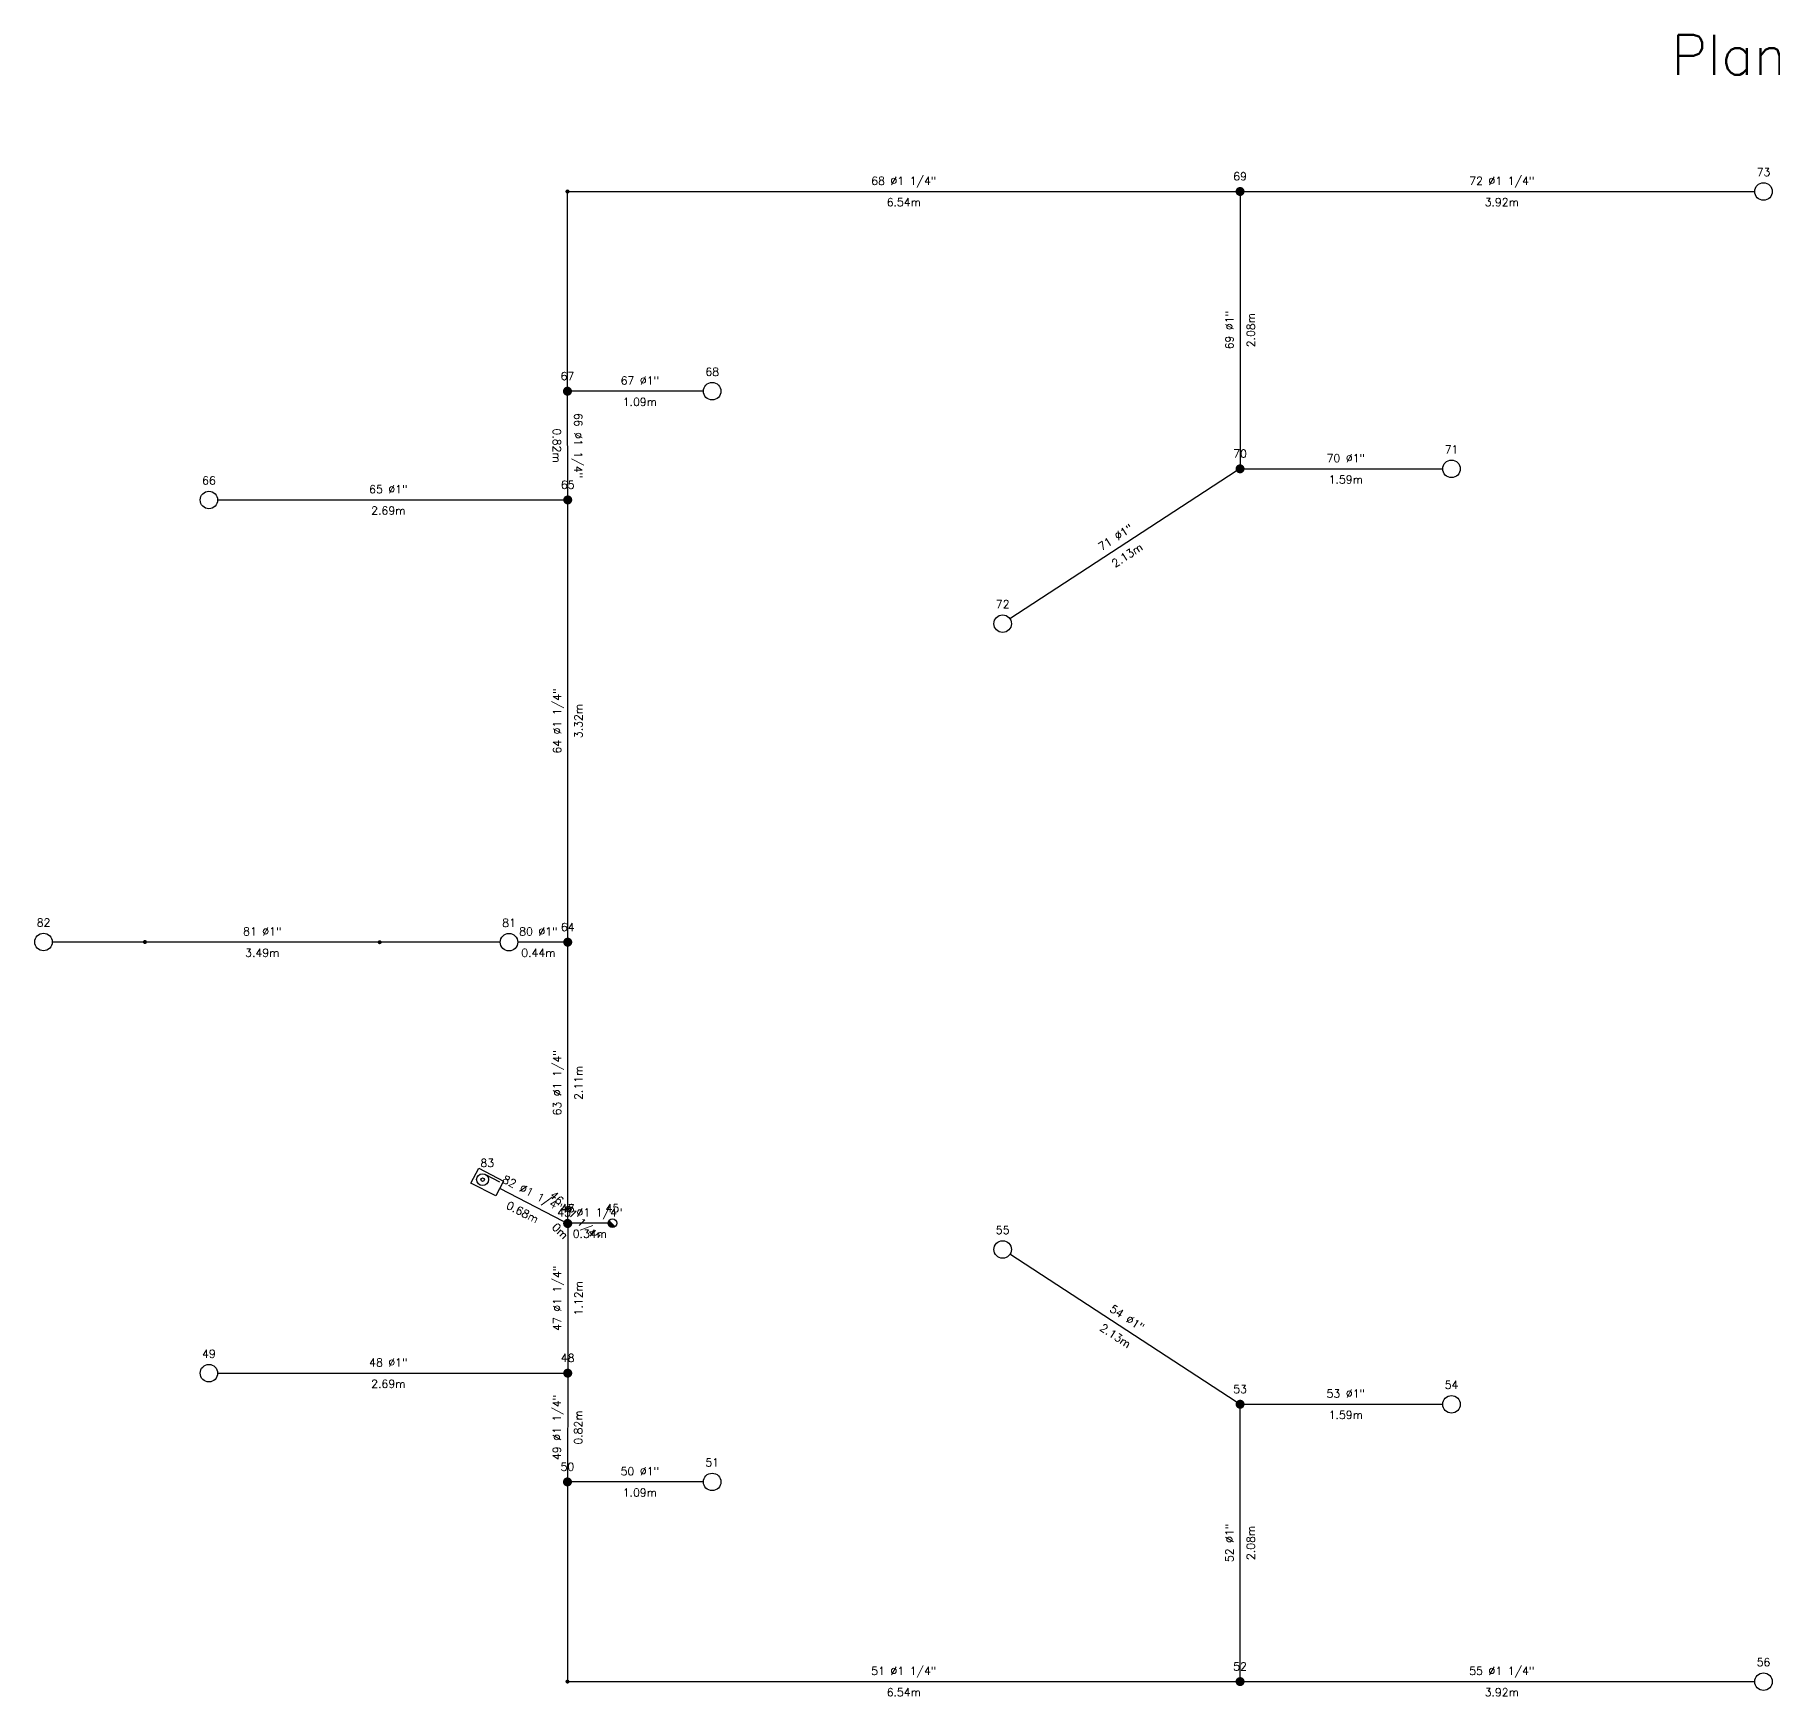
# Model space of a CAD drawing. Extents: x -4.3 to 30.7, y -1.3 to 87.7.
# Drawn here: x 3.34 to 16.36, y 29.79 to 42.25 of the extents above; entities that cross this region are included whole.
import ezdxf
from ezdxf.enums import TextEntityAlignment as Align

# ---------------------------------------------------------------- set-up
doc = ezdxf.new("R2010")
doc.units = 0
doc.header["$LTSCALE"] = 0.5
doc.layers.get('0').update_dxf_attribs({"linetype": 'CONTINUOUS'})
for name, color, linetype in [('TEXTO_NUDOS', 7, 'CONTINUOUS'), ('TEXTO_RAMAS', 7, 'CONTINUOUS'), ('UNIFILAR', 7, 'CONTINUOUS')]:
    doc.layers.add(name, color=color, linetype=linetype)
doc.styles.add('ROMANS', font='Romans', dxfattribs={"height": 2.5})

# ---------------------------------------------------------------- blocks, each defined once
blk = doc.blocks.new('CONEXION_PLANTAS_IPCI')
at = {"color": 0, "linetype": 'CONTINUOUS'}
blk.add_circle((-0.004736, -0.005671), 1.5, dxfattribs=at)
for points in [[(-1.499779, 0.11617), (-1.504474, -0.033694), (0.363297, -1.459821), (0.216286, -1.489298)], [(-1.480147, 0.264817), (-1.499779, 0.11617), (0.506632, -1.415814), (0.363297, -1.459821)], [(-1.445772, 0.410761), (-1.480147, 0.264817), (0.644856, -1.357718), (0.506632, -1.415814)], [(-1.396999, 0.552544), (-1.445772, 0.410761), (0.77659, -1.286112), (0.644856, -1.357718)], [(-1.334315, 0.688749), (-1.396999, 0.552544), (0.900518, -1.201713), (0.77659, -1.286112)], [(-1.258346, 0.818016), (-1.334315, 0.688749), (1.0154, -1.105363), (0.900518, -1.201713)], [(-1.169852, 0.939054), (-1.258346, 0.818016), (1.047775, -1.074419), (1.0154, -1.105363)], [(-1.069716, 1.050651), (-1.169852, 0.939054), (-0.004736, -0.005671), (1.047775, -1.074419)], [(-1.504474, -0.033694), (-1.494184, -0.183278), (0.216286, -1.489298), (0.067066, -1.503952)], [(-1.494184, -0.183278), (-1.469012, -0.331087), (0.067066, -1.503952), (-0.082871, -1.503635)], [(-1.469012, -0.331087), (-1.429209, -0.475645), (-0.082871, -1.503635), (-0.232027, -1.488351)], [(-1.429209, -0.475645), (-1.375174, -0.615507), (-0.232027, -1.488351), (-0.378913, -1.458252)], [(-1.375174, -0.615507), (-1.307445, -0.749276), (-0.378913, -1.458252), (-0.52206, -1.41364)], [(-1.307445, -0.749276), (-1.226701, -0.875615), (-0.52206, -1.41364), (-0.660037, -1.35496)], [(-1.226701, -0.875615), (-1.133746, -0.993262), (-0.660037, -1.35496), (-0.791468, -1.282798)], [(-1.133746, -0.993262), (-1.029511, -1.101041), (-0.791468, -1.282798), (-0.915037, -1.197876)]]:
    blk.add_solid(points, dxfattribs=at)
blk = doc.blocks.new('BOCA_INCENDIOS_IPCI')
at = {"color": 0, "linetype": 'CONTINUOUS'}
for p, q in [((-2, 1.2), (2, 1.2)), ((-2, -1.2), (-2, 1.2)), ((-0.75, 0.85), (1.535532, 0.85)), ((2, 1.2), (2, -1.2)), ((2, -1.2), (-2, -1.2))]:
    blk.add_line(p, q, dxfattribs=at)
for radius in [0.85, 0.25]:
    blk.add_circle((-0.75, 0), radius, dxfattribs=at)
blk = doc.blocks.new('NUDO_PASO_IPCI')
at = {"color": 0, "linetype": 'CONTINUOUS'}
for points in [[(-0.742494, 0.10584), (-0.749351, 0.031185), (-0.748721, -0.043781), (-0.749351, 0.031185)], [(-0.728219, 0.179437), (-0.742494, 0.10584), (-0.74061, -0.118309), (-0.748721, -0.043781)], [(-0.706667, 0.251241), (-0.728219, 0.179437), (-0.725099, -0.191656), (-0.74061, -0.118309)], [(-0.678054, 0.320535), (-0.706667, 0.251241), (-0.702343, -0.263087), (-0.725099, -0.191656)], [(-0.642667, 0.386626), (-0.678054, 0.320535), (-0.672569, -0.33189), (-0.702343, -0.263087)], [(-0.600858, 0.448854), (-0.642667, 0.386626), (-0.636075, -0.397377), (-0.672569, -0.33189)], [(-0.553045, 0.506597), (-0.600858, 0.448854), (-0.593226, -0.458893), (-0.636075, -0.397377)], [(-0.499707, 0.559279), (-0.553045, 0.506597), (-0.544449, -0.515825), (-0.593226, -0.458893)], [(-0.441376, 0.606372), (-0.499707, 0.559279), (-0.490233, -0.567602), (-0.544449, -0.515825)], [(-0.378635, 0.647407), (-0.441376, 0.606372), (-0.431118, -0.613708), (-0.490233, -0.567602)], [(-0.31211, 0.681973), (-0.378635, 0.647407), (-0.367696, -0.653682), (-0.431118, -0.613708)], [(-0.242467, 0.709725), (-0.31211, 0.681973), (-0.300599, -0.687124), (-0.367696, -0.653682)], [(-0.170402, 0.730386), (-0.242467, 0.709725), (-0.2305, -0.713702), (-0.300599, -0.687124)], [(-0.096633, 0.743749), (-0.170402, 0.730386), (-0.158097, -0.733148), (-0.2305, -0.713702)], [(-0.0219, 0.74968), (-0.096633, 0.743749), (-0.084114, -0.745268), (-0.158097, -0.733148)], [(0.053053, 0.748121), (-0.0219, 0.74968), (-0.009291, -0.749942), (-0.084114, -0.745268)], [(0.127475, 0.739087), (0.053053, 0.748121), (0.065624, -0.747123), (-0.009291, -0.749942)], [(0.200624, 0.722669), (0.127475, 0.739087), (0.139884, -0.736839), (0.065624, -0.747123)], [(0.271768, 0.699029), (0.200624, 0.722669), (0.212747, -0.719193), (0.139884, -0.736839)], [(0.340197, 0.668406), (0.271768, 0.699029), (0.283483, -0.694361), (0.212747, -0.719193)], [(0.405227, 0.631103), (0.340197, 0.668406), (0.351388, -0.662591), (0.283483, -0.694361)], [(0.466207, 0.587495), (0.405227, 0.631103), (0.415781, -0.624201), (0.351388, -0.662591)], [(0.52253, 0.538017), (0.466207, 0.587495), (0.47602, -0.579573), (0.415781, -0.624201)], [(0.573632, 0.483163), (0.52253, 0.538017), (0.531502, -0.529155), (0.47602, -0.579573)], [(0.619002, 0.423482), (0.573632, 0.483163), (0.581674, -0.47345), (0.531502, -0.529155)], [(0.658187, 0.359569), (0.619002, 0.423482), (0.626035, -0.413014), (0.581674, -0.47345)], [(0.690796, 0.292064), (0.658187, 0.359569), (0.66414, -0.348452), (0.626035, -0.413014)], [(0.716502, 0.22164), (0.690796, 0.292064), (0.695609, -0.280407), (0.66414, -0.348452)], [(0.73505, 0.149002), (0.716502, 0.22164), (0.720128, -0.209562), (0.695609, -0.280407)], [(0.746253, 0.074875), (0.73505, 0.149002), (0.737451, -0.136622), (0.720128, -0.209562)], [(0.75, 0), (0.746253, 0.074875), (0.747407, -0.062317), (0.737451, -0.136622)]]:
    blk.add_solid(points, dxfattribs=at)
blk = doc.blocks.new('ROCIADOR_AUTOMATICO_IPCI')
at = {"color": 0, "linetype": 'CONTINUOUS'}
blk.add_circle((-0.004736, -0.005671), 1.5, dxfattribs=at)
blk = doc.blocks.new('NUDO_DERIVACION_IPCI')
at = {"color": 0, "linetype": 'CONTINUOUS'}
for points in [[(-0.742494, 0.10584), (-0.749351, 0.031185), (-0.748721, -0.043781), (-0.749351, 0.031185)], [(-0.728219, 0.179437), (-0.742494, 0.10584), (-0.74061, -0.118309), (-0.748721, -0.043781)], [(-0.706667, 0.251241), (-0.728219, 0.179437), (-0.725099, -0.191656), (-0.74061, -0.118309)], [(-0.678054, 0.320535), (-0.706667, 0.251241), (-0.702343, -0.263087), (-0.725099, -0.191656)], [(-0.642667, 0.386626), (-0.678054, 0.320535), (-0.672569, -0.33189), (-0.702343, -0.263087)], [(-0.600858, 0.448854), (-0.642667, 0.386626), (-0.636075, -0.397377), (-0.672569, -0.33189)], [(-0.553045, 0.506597), (-0.600858, 0.448854), (-0.593226, -0.458893), (-0.636075, -0.397377)], [(-0.499707, 0.559279), (-0.553045, 0.506597), (-0.544449, -0.515825), (-0.593226, -0.458893)], [(-0.441376, 0.606372), (-0.499707, 0.559279), (-0.490233, -0.567602), (-0.544449, -0.515825)], [(-0.378635, 0.647407), (-0.441376, 0.606372), (-0.431118, -0.613708), (-0.490233, -0.567602)], [(-0.31211, 0.681973), (-0.378635, 0.647407), (-0.367696, -0.653682), (-0.431118, -0.613708)], [(-0.242467, 0.709725), (-0.31211, 0.681973), (-0.300599, -0.687124), (-0.367696, -0.653682)], [(-0.170402, 0.730386), (-0.242467, 0.709725), (-0.2305, -0.713702), (-0.300599, -0.687124)], [(-0.096633, 0.743749), (-0.170402, 0.730386), (-0.158097, -0.733148), (-0.2305, -0.713702)], [(-0.0219, 0.74968), (-0.096633, 0.743749), (-0.084114, -0.745268), (-0.158097, -0.733148)], [(0.053053, 0.748121), (-0.0219, 0.74968), (-0.009291, -0.749942), (-0.084114, -0.745268)], [(0.127475, 0.739087), (0.053053, 0.748121), (0.065624, -0.747123), (-0.009291, -0.749942)], [(0.200624, 0.722669), (0.127475, 0.739087), (0.139884, -0.736839), (0.065624, -0.747123)], [(0.271768, 0.699029), (0.200624, 0.722669), (0.212747, -0.719193), (0.139884, -0.736839)], [(0.340197, 0.668406), (0.271768, 0.699029), (0.283483, -0.694361), (0.212747, -0.719193)], [(0.405227, 0.631103), (0.340197, 0.668406), (0.351388, -0.662591), (0.283483, -0.694361)], [(0.466207, 0.587495), (0.405227, 0.631103), (0.415781, -0.624201), (0.351388, -0.662591)], [(0.52253, 0.538017), (0.466207, 0.587495), (0.47602, -0.579573), (0.415781, -0.624201)], [(0.573632, 0.483163), (0.52253, 0.538017), (0.531502, -0.529155), (0.47602, -0.579573)], [(0.619002, 0.423482), (0.573632, 0.483163), (0.581674, -0.47345), (0.531502, -0.529155)], [(0.658187, 0.359569), (0.619002, 0.423482), (0.626035, -0.413014), (0.581674, -0.47345)], [(0.690796, 0.292064), (0.658187, 0.359569), (0.66414, -0.348452), (0.626035, -0.413014)], [(0.716502, 0.22164), (0.690796, 0.292064), (0.695609, -0.280407), (0.66414, -0.348452)], [(0.73505, 0.149002), (0.716502, 0.22164), (0.720128, -0.209562), (0.695609, -0.280407)], [(0.746253, 0.074875), (0.73505, 0.149002), (0.737451, -0.136622), (0.720128, -0.209562)], [(0.75, 0), (0.746253, 0.074875), (0.747407, -0.062317), (0.737451, -0.136622)]]:
    blk.add_solid(points, dxfattribs=at)

msp = doc.modelspace()

# ---------------------------------------------------------------- linework, layer by layer
at = {"layer": 'UNIFILAR', "color": 94, "linetype": 'CONTINUOUS'}
for p, q in [((7.329658, 39.608996, 2.5), (7.329658, 41.058043, 2.5)), ((7.344658, 41.073043, 2.5), (12.338535, 41.073043, 2.5)), ((12.372285, 41.039293, 2.5), (12.372285, 39.026793, 2.5)), ((12.406035, 41.073043, 2.5), (16.230664, 41.073043, 2.5)), ((7.33155, 38.793652, 2.5), (7.32974, 39.541496, 2.5)), ((8.349101, 39.575246, 2.5), (7.363408, 39.575246, 2.5)), ((12.344017, 38.974605, 2.5), (10.64725, 37.867821, 2.5)), ((12.406035, 38.993043, 2.5), (13.891806, 38.993043, 2.5)), ((4.707447, 38.759896, 2.5), (7.297882, 38.759902, 2.5)), ((7.331632, 35.47681, 2.5), (7.331632, 38.726152, 2.5)), ((4.146744, 35.444366, 1.38), (3.467395, 35.444366, 1.38)), ((5.906743, 35.443071, 2.5), (4.176744, 35.444355, 1.38)), ((6.826118, 35.44306, 2.5), (5.936743, 35.44306, 2.5)), ((7.297882, 35.44306, 2.5), (6.957368, 35.44306, 2.5)), ((7.331632, 33.36681, 2.5), (7.331632, 35.40931, 2.5)), ((7.300841, 33.349286, 1.5), (6.821615, 33.596067, 1.5)), ((7.32794, 33.336112), (7.330846, 33.333835, 1.5)), ((7.330846, 33.333835, 1.5), (7.331632, 33.33306, 2.5)), ((7.331632, 33.29931, 2.5), (7.331632, 32.244554, 2.5)), ((7.633851, 33.336112), (7.34294, 33.336112)), ((12.344017, 31.996102, 2.5), (10.64725, 33.102885, 2.5)), ((4.707447, 32.210811, 2.5), (7.297882, 32.210804, 2.5)), ((7.33155, 32.177054, 2.5), (7.32974, 31.429211, 2.5)), ((12.372285, 29.931413, 2.5), (12.372285, 31.943913, 2.5)), ((12.406035, 31.977663, 2.5), (13.891806, 31.977663, 2.5)), ((8.349101, 31.395461, 2.5), (7.363408, 31.395461, 2.5)), ((7.329658, 31.361711, 2.5), (7.329658, 29.912663, 2.5)), ((7.344658, 29.897663, 2.5), (12.338535, 29.897663, 2.5)), ((12.406035, 29.897663, 2.5), (16.230664, 29.897663, 2.5))]:
    msp.add_line(p, q, dxfattribs=at)

# ---------------------------------------------------------------- block references
for name, p, xscale, yscale in [('NUDO_PASO_IPCI', (7.329658, 41.073043, 2.5), 0.02, 0.02), ('NUDO_DERIVACION_IPCI', (12.372285, 41.073043, 2.5), 0.045, 0.045), ('ROCIADOR_AUTOMATICO_IPCI', (16.296289, 41.073043, 2.5), 0.04375, 0.04375), ('NUDO_DERIVACION_IPCI', (7.329658, 39.575246, 2.5), 0.045, 0.045), ('ROCIADOR_AUTOMATICO_IPCI', (8.414726, 39.575246, 2.5), 0.04375, 0.04375), ('NUDO_DERIVACION_IPCI', (12.372285, 38.993043, 2.5), 0.045, 0.045), ('ROCIADOR_AUTOMATICO_IPCI', (13.957431, 38.993043, 2.5), 0.04375, 0.04375), ('ROCIADOR_AUTOMATICO_IPCI', (4.641822, 38.759896, 2.5), 0.04375, 0.04375), ('NUDO_DERIVACION_IPCI', (7.331632, 38.759902, 2.5), 0.045, 0.045), ('ROCIADOR_AUTOMATICO_IPCI', (10.592285, 37.831968, 2.5), 0.04375, 0.04375), ('ROCIADOR_AUTOMATICO_IPCI', (3.40177, 35.444366, 1.38), 0.04375, 0.04375), ('NUDO_PASO_IPCI', (4.161744, 35.444366, 1.38), 0.02, 0.02), ('NUDO_PASO_IPCI', (5.921743, 35.44306, 2.5), 0.02, 0.02), ('ROCIADOR_AUTOMATICO_IPCI', (6.891743, 35.44306, 2.5), 0.04375, 0.04375), ('NUDO_DERIVACION_IPCI', (7.331632, 35.44306, 2.5), 0.045, 0.045), ('NUDO_DERIVACION_IPCI', (7.330846, 33.333835, 1.5), 0.045, 0.045), ('NUDO_DERIVACION_IPCI', (7.331632, 33.33306, 2.5), 0.045, 0.045), ('NUDO_PASO_IPCI', (7.32794, 33.336112), 0.02, 0.02), ('CONEXION_PLANTAS_IPCI', (7.666851, 33.336112), 0.022, 0.022), ('ROCIADOR_AUTOMATICO_IPCI', (10.592285, 33.138739, 2.5), 0.04375, 0.04375), ('ROCIADOR_AUTOMATICO_IPCI', (4.641822, 32.210811, 2.5), 0.04375, 0.04375), ('NUDO_DERIVACION_IPCI', (7.331632, 32.210804, 2.5), 0.045, 0.045), ('NUDO_DERIVACION_IPCI', (12.372285, 31.977663, 2.5), 0.045, 0.045), ('ROCIADOR_AUTOMATICO_IPCI', (13.957431, 31.977663, 2.5), 0.04375, 0.04375), ('NUDO_DERIVACION_IPCI', (7.329658, 31.395461, 2.5), 0.045, 0.045), ('ROCIADOR_AUTOMATICO_IPCI', (8.414726, 31.395461, 2.5), 0.04375, 0.04375), ('ROCIADOR_AUTOMATICO_IPCI', (16.296289, 29.897663, 2.5), 0.04375, 0.04375), ('NUDO_PASO_IPCI', (7.329658, 29.897663, 2.5), 0.02, 0.02), ('NUDO_DERIVACION_IPCI', (12.372285, 29.897663, 2.5), 0.045, 0.045)]:
    msp.add_blockref(name, p, dxfattribs=dict(at, xscale=xscale, yscale=yscale))
at = {"layer": 'UNIFILAR', "color": 94, "linetype": 'CONTINUOUS', "xscale": 0.0525, "yscale": 0.0525, "rotation": 332.5}
msp.add_blockref('BOCA_INCENDIOS_IPCI', (6.728264, 33.644139, 1.5), dxfattribs=at)

# ---------------------------------------------------------------- texts
at = {"color": 7, "linetype": 'CONTINUOUS', "style": 'ROMANS'}
msp.add_text('Planta Cuarta', height=0.3, dxfattribs=at).set_placement((17, 42.248633), align=Align.TOP_CENTER)
at = {"layer": 'TEXTO_NUDOS', "color": 94, "linetype": 'CONTINUOUS', "style": 'ROMANS'}
for s, p in [('69', (12.372285, 41.156793, 2.5)), ('73', (16.296289, 41.188668, 2.5)), ('68', (8.414726, 39.690871, 2.5)), ('67', (7.329658, 39.658996, 2.5)), ('70', (12.372285, 39.076793, 2.5)), ('71', (13.957431, 39.108668, 2.5)), ('66', (4.641822, 38.875521, 2.5)), ('65', (7.331632, 38.843652, 2.5)), ('72', (10.592285, 37.947593, 2.5)), ('82', (3.40177, 35.559991, 1.38)), ('81', (6.891743, 35.558685, 2.5)), ('64', (7.331632, 35.52681, 2.5)), ('83', (6.728264, 33.757139, 1.5)), ('46', (7.330846, 33.417585, 1.5)), ('47', (7.331632, 33.41681, 2.5)), ('45', (7.666851, 33.419112)), ('55', (10.592285, 33.254364, 2.5)), ('49', (4.641822, 32.326436, 2.5)), ('48', (7.331632, 32.294554, 2.5)), ('53', (12.372285, 32.061413, 2.5)), ('54', (13.957431, 32.093288, 2.5)), ('50', (7.329658, 31.479211, 2.5)), ('51', (8.414726, 31.511086, 2.5)), ('52', (12.372285, 29.981413, 2.5)), ('56', (16.296289, 30.013288, 2.5))]:
    msp.add_text(s, height=0.06, dxfattribs=at).set_placement(p, align=Align.CENTER)
at = {"layer": 'TEXTO_RAMAS', "color": 94, "linetype": 'CONTINUOUS', "style": 'ROMANS'}
for s, p in [('68 Ø1 1/4"', (9.850972, 41.123043, 2.5)), ('67 Ø1"', (7.872192, 39.625246, 2.5)), ('70 Ø1"', (13.164858, 39.043043, 2.5)), ('80 Ø1"', (7.111688, 35.49306, 2.5)), ('45 Ø1 1/4"', (7.497395, 33.386112)), ('53 Ø1"', (13.164858, 32.027663, 2.5)), ('50 Ø1"', (7.872192, 31.445461, 2.5)), ('51 Ø1 1/4"', (9.850972, 29.947663, 2.5)), ('55 Ø1 1/4"', (14.334287, 29.947663, 2.5))]:
    msp.add_text(s, height=0.06, dxfattribs=at).set_placement(p, align=Align.CENTER)
for s, rotation, p in [('72 Ø1 1/4"', 360, (14.334287, 41.123043, 2.5)), ('69 Ø1"', 90, (12.322285, 40.033043, 2.5)), ('66 Ø1 1/4"', 270.138692, (7.380645, 39.167695, 2.5)), ('65 Ø1"', 0.000139, (5.986727, 38.809899, 2.5)), ('71 Ø1"', 33.11599, (11.454968, 38.454384, 2.5)), ('64 Ø1 1/4"', 90, (7.281632, 37.101481, 2.5)), ('81 Ø1"', 359.957481, (5.041781, 35.493713, 1.94)), ('63 Ø1 1/4"', 90, (7.281632, 34.38806, 2.5)), ('82 Ø1 1/4"', 332.753468, (7.052446, 33.533439, 1.5)), ('46 Ø1 1/4"', 315.419321, (7.366335, 33.36906, 2)), ('47 Ø1 1/4"', 90, (7.281632, 32.771932, 2.5)), ('54 Ø1"', 326.88401, (11.509601, 32.600079, 2.5)), ('48 Ø1"', 359.999861, (5.986727, 32.260808, 2.5)), ('49 Ø1 1/4"', 89.861308, (7.280645, 31.803254, 2.5)), ('52 Ø1"', 90, (12.322285, 30.937663, 2.5))]:
    msp.add_text(s, height=0.06, rotation=rotation, dxfattribs=at).set_placement(p, align=Align.CENTER)
for s, p in [('6.54m', (9.850972, 41.023043, 2.5)), ('1.09m', (7.872192, 39.525246, 2.5)), ('1.59m', (13.164858, 38.943043, 2.5)), ('0.44m', (7.111688, 35.39306, 2.5)), ('0.34m', (7.497395, 33.286112)), ('1.59m', (13.164858, 31.927663, 2.5)), ('1.09m', (7.872192, 31.345461, 2.5)), ('6.54m', (9.850972, 29.847663, 2.5)), ('3.92m', (14.334287, 29.847663, 2.5))]:
    msp.add_text(s, height=0.06, dxfattribs=at).set_placement(p, align=Align.TOP_CENTER)
for s, rotation, p in [('3.92m', 360, (14.334287, 41.023043, 2.5)), ('2.08m', 90, (12.422285, 40.033043, 2.5)), ('0.82m', 270.138692, (7.280645, 39.167453, 2.5)), ('2.69m', 0.000139, (5.986727, 38.709899, 2.5)), ('2.13m', 33.11599, (11.509601, 38.370627, 2.5)), ('3.32m', 90, (7.381632, 37.101481, 2.5)), ('3.49m', 359.957481, (5.041706, 35.393713, 1.94)), ('2.11m', 90, (7.381632, 34.38806, 2.5)), ('0.68m', 332.753468, (7.006664, 33.444534, 1.5)), ('0m', 315.419321, (7.296143, 33.297834, 2)), ('1.12m', 90, (7.381632, 32.771932, 2.5)), ('2.13m', 326.88401, (11.454968, 32.516323, 2.5)), ('2.69m', 359.999861, (5.986727, 32.160808, 2.5)), ('0.82m', 89.861308, (7.380645, 31.803012, 2.5)), ('2.08m', 90, (12.422285, 30.937663, 2.5))]:
    msp.add_text(s, height=0.06, rotation=rotation, dxfattribs=at).set_placement(p, align=Align.TOP_CENTER)

doc.saveas('drawing.dxf')
